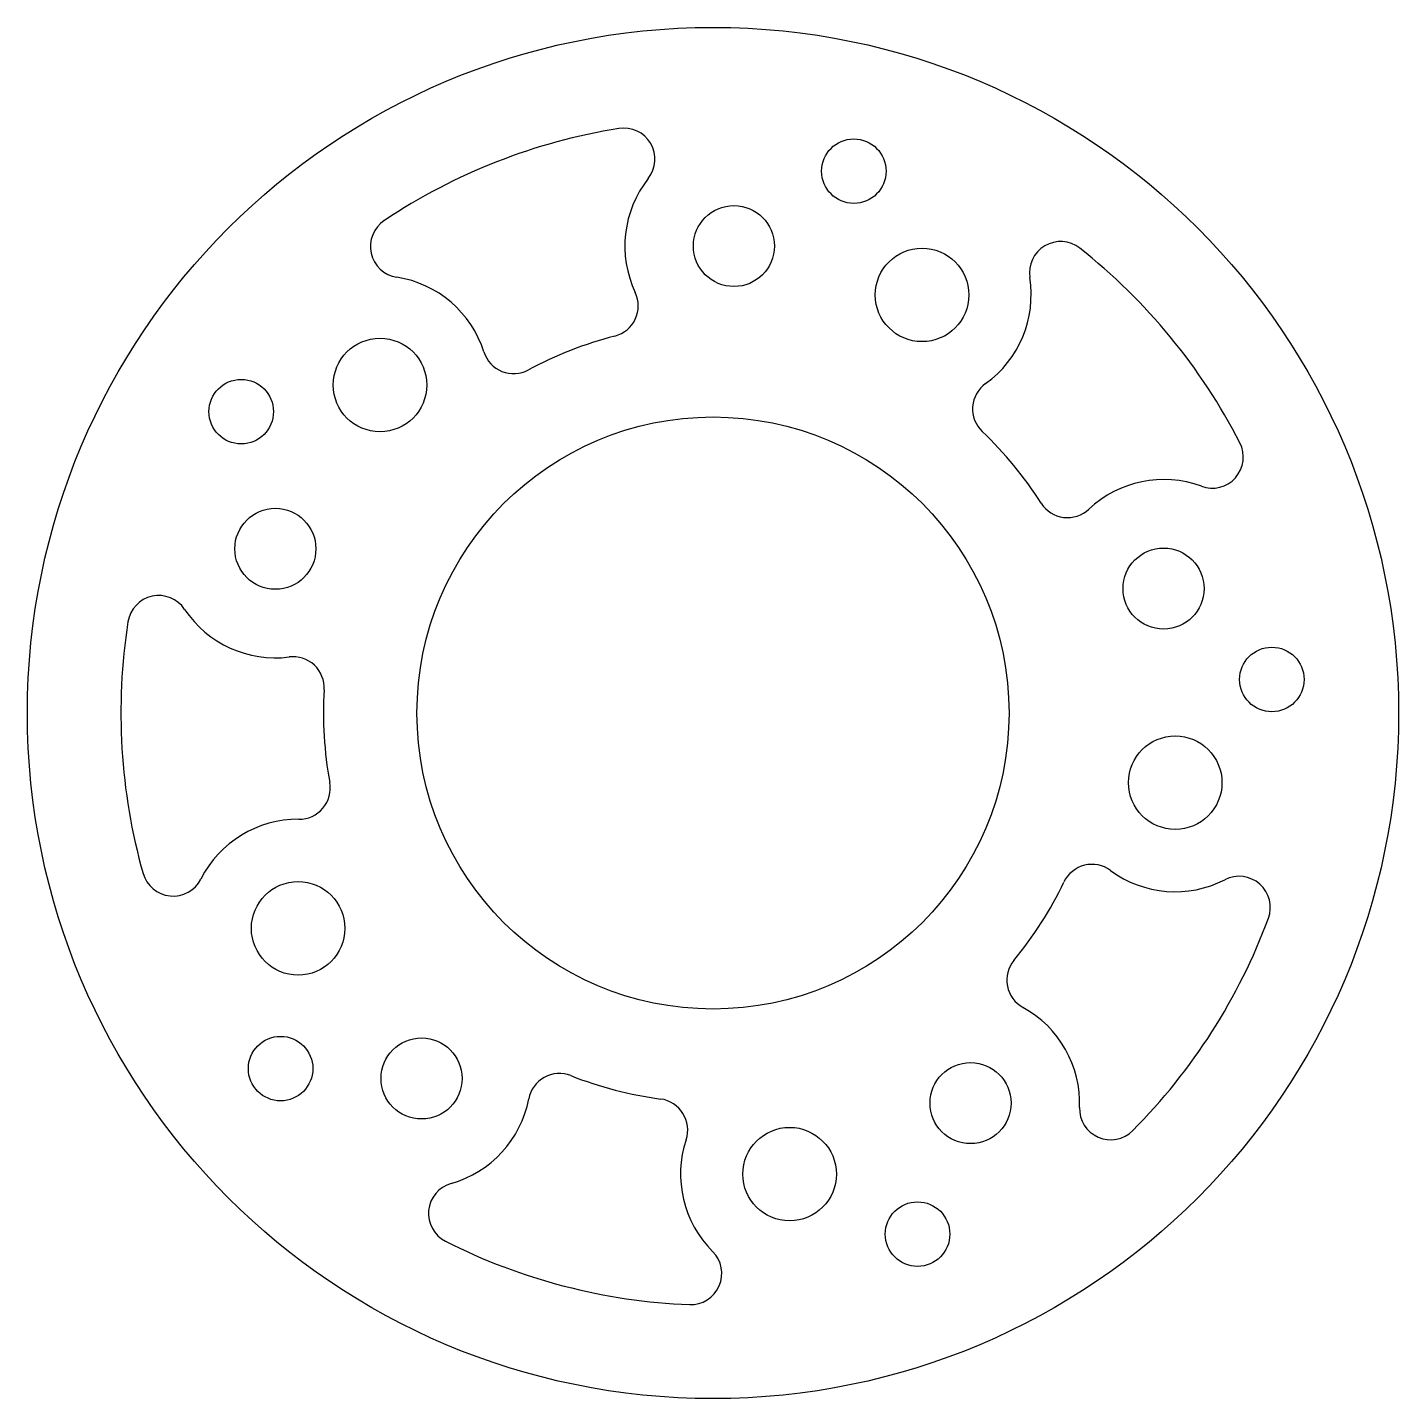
# Model space of a CAD drawing. Header units: millimetres. Extents: x -22 to 22, y -22 to 22.
import ezdxf

# ---------------------------------------------------------------- set-up
doc = ezdxf.new("R2010")
doc.units = ezdxf.units.MM

msp = doc.modelspace()

# ---------------------------------------------------------------- linework, layer by layer
at = {"color": 7, "linetype": 'Continuous', "lineweight": 25}
for centre, radius in [((0, 0), 22), ((4.519, 17.387), 1.035), ((0.672, 14.985), 1.3), ((6.709, 13.416), 1.5), ((-10.686, 10.526), 1.5), ((-15.14, 9.67), 1.035), ((0, 0), 9.5), ((-14.044, 5.27), 1.3), ((14.459, 3.992), 1.3), ((17.933, 1.076), 1.035), ((14.833, -2.235), 1.5), ((-13.313, -6.911), 1.5), ((-13.876, -11.411), 1.035), ((-9.352, -11.728), 1.3), ((8.264, -12.518), 1.3), ((2.458, -14.797), 1.5), ((6.564, -16.723), 1.035)]:
    msp.add_circle(centre, radius, dxfattribs=at)
for centre, radius, start, end in [((0, 0), 19, 99.1484, 123.7167), ((-2.862, 17.771), 1, 321.7472, 99.1484), ((0.672, 14.985), 3.5, 141.7472, 205.2507), ((-9.992, 14.972), 1, 123.7167, 261.1179), ((11.152, 14.129), 1, 51.7167, 189.1179), ((0, 0), 19, 27.1484, 51.7167), ((-10.686, 10.526), 3.5, 17.6144, 81.1179), ((6.709, 13.416), 3.5, 305.6144, 9.1179), ((-3.398, 13.065), 1, 284.5788, 25.2507), ((0, 0), 12.5, 104.5788, 118.2864), ((-6.397, 11.888), 1, 197.6144, 298.2864), ((9.329, 9.758), 1, 125.6144, 226.2864), ((0, 0), 12.5, 32.5788, 46.2864), ((16.017, 8.213), 1, 249.7472, 27.1484), ((14.459, 3.992), 3.5, 69.7472, 133.2507), ((11.376, 7.269), 1, 212.5788, 313.2507), ((-17.786, 2.77), 1, 33.7472, 171.1484), ((-14.044, 5.27), 3.5, 213.7472, 277.2507), ((0, 0), 19, 171.1484, 195.7167), ((-13.476, 0.806), 1, 356.5788, 97.2507), ((0, 0), 12.5, 176.5788, 190.2864), ((-13.283, -2.411), 1, 269.6144, 10.2864), ((-13.313, -6.911), 3.5, 89.6144, 153.1179), ((-17.327, -4.876), 1, 195.7167, 333.1179), ((12.163, -5.857), 1, 53.6144, 154.2864), ((14.833, -2.235), 3.5, 233.6144, 297.1179), ((16.884, -6.24), 1, 339.7167, 117.1179), ((0, 0), 12.5, 320.5788, 334.2864), ((0, 0), 19, 315.1484, 339.7167), ((10.429, -8.573), 1, 140.5788, 241.2507), ((8.264, -12.518), 3.5, 357.7472, 61.2507), ((-4.93, -12.567), 1, 68.5788, 169.2507), ((0, 0), 12.5, 248.5788, 262.2864), ((-9.352, -11.728), 3.5, 285.7472, 349.2507), ((-1.812, -13.378), 1, 341.6144, 82.2864), ((12.761, -12.695), 1, 177.7472, 315.1484), ((2.458, -14.797), 3.5, 161.6144, 225.1179), ((-8.13, -16.059), 1, 105.7472, 243.1484), ((0, 0), 19, 243.1484, 267.7167), ((-0.717, -17.986), 1, 267.7167, 45.1179)]:
    msp.add_arc(centre, radius, start, end, dxfattribs=at)

doc.saveas('drawing.dxf')
